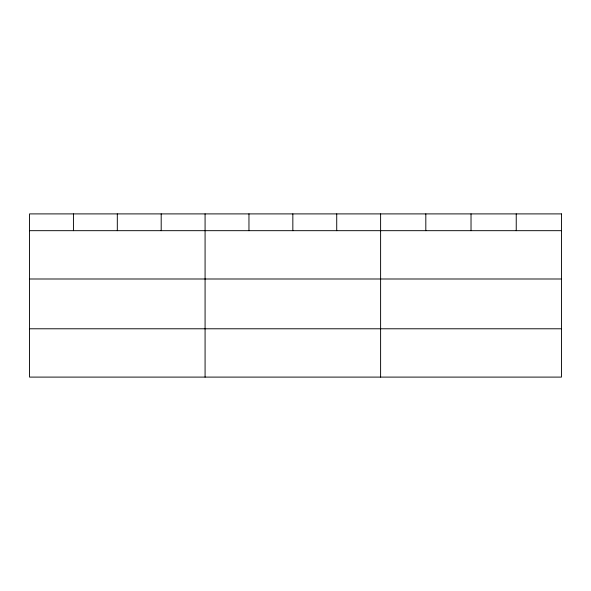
<?xml version="1.0" encoding="UTF-8"?>
<svg xmlns="http://www.w3.org/2000/svg" width="591" height="591" viewBox="0 0 591 591"><rect width="100%" height="100%" fill="white"/><g stroke="black" fill="none" stroke-linecap="round" stroke-linejoin="round"><path stroke-width="0.89" d="M29.55 230.675L561.45 230.675M29.55 278.996L561.45 278.996M29.55 328.781L561.45 328.781M516.238 213.898L516.238 230.675M471.027 213.898L471.027 230.675M425.815 213.898L425.815 230.675M380.604 213.898L380.604 377.102M336.722 213.898L336.722 230.675M292.84 213.898L292.84 230.675M248.959 213.898L248.959 230.675M205.077 213.898L205.077 377.102M161.195 213.898L161.195 230.675M117.314 213.898L117.314 230.675M73.432 213.898L73.432 230.675M561.45 213.898L29.55 213.898L29.55 377.102L561.45 377.102L561.45 213.898"/></g></svg>
